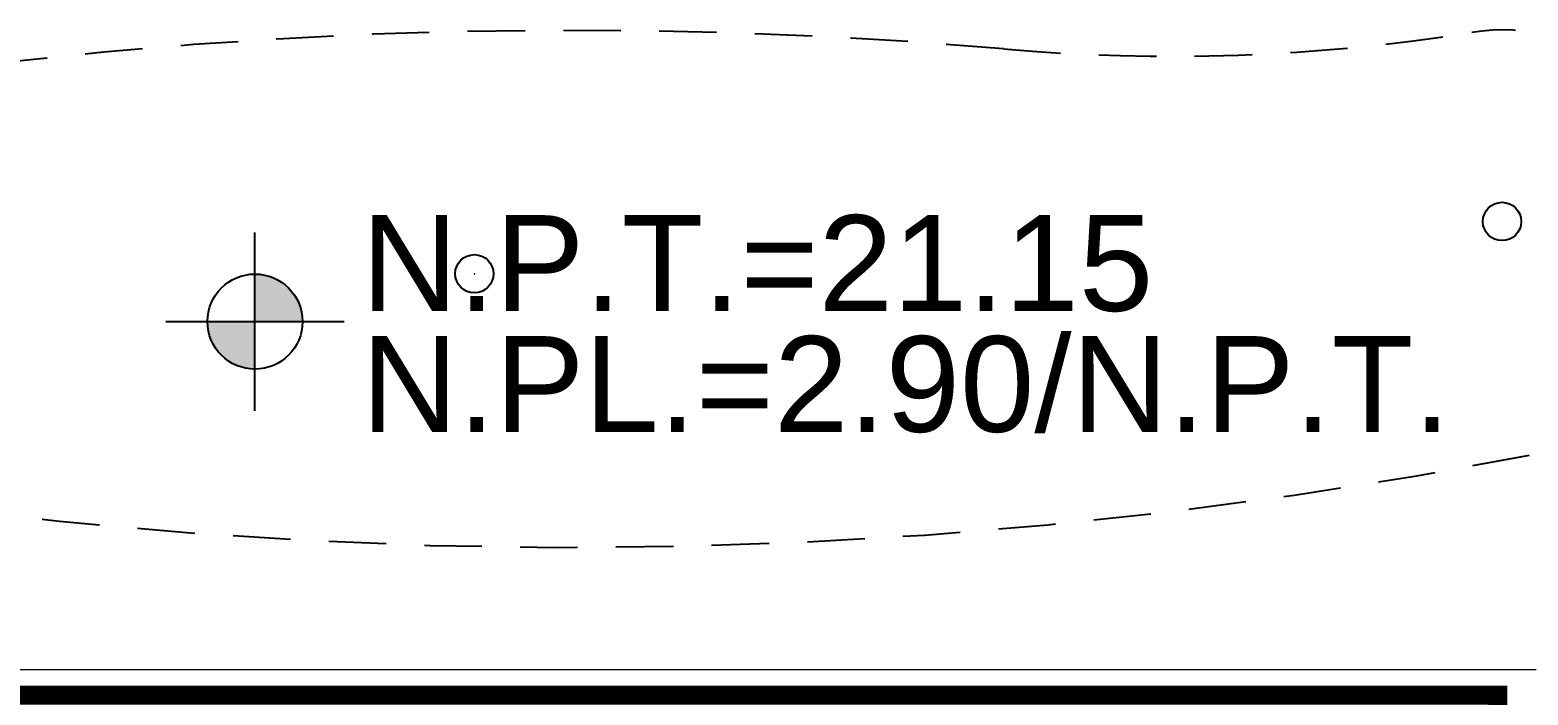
# Model space of a CAD drawing. Header units: metres. Extents: x -22 to 564, y 0 to 143.
# Drawn here: x 209.135 to 213.046, y 41.308 to 43.045 of the extents above; entities that cross this region are included whole.
import ezdxf

# ---------------------------------------------------------------- set-up
doc = ezdxf.new("R2010")
doc.units = ezdxf.units.M
doc.linetypes.add('XREF 2N NEURO-ONCOLOGIA$0$DASHED2', pattern=[0.375, 0.25, -0.125])
doc.linetypes.add('XREF 2N NEURO-ONCOLOGIA$0$HIDDE150', pattern=[0.24, 0.15, -0.09])
for name, color, linetype in [('NIVELES', 9, 'Continuous'), ('XREF 2N NEURO-ONCOLOGIA$0$LAMPARAS 1', 112, 'Continuous'), ('XREF 2N NEURO-ONCOLOGIA$0$LOSA BLINDADA', 20, 'XREF 2N NEURO-ONCOLOGIA$0$DASHED2'), ('XREF 2N NEURO-ONCOLOGIA$0$PLAFONES', 20, 'XREF 2N NEURO-ONCOLOGIA$0$HIDDE150')]:
    doc.layers.add(name, color=color, linetype=linetype)
doc.layers.add('XREF 2N NEURO-ONCOLOGIA$0$MUROS DE TABLAROCA', color=150, linetype='Continuous', lineweight=13)
doc.styles.add('NIVELES', font='arial.ttf', dxfattribs={"height": 0.25})

# ---------------------------------------------------------------- blocks, each defined once
blk = doc.blocks.new('XREF 2N NEURO-ONCOLOGIA')
at = {"layer": 'XREF 2N NEURO-ONCOLOGIA$0$LAMPARAS 1'}
for centre in [(8.9569, 36.7461), (8.9569, 36.7461), (9.0934, 34.0632), (9.0934, 34.0632)]:
    blk.add_circle(centre, 0.05, dxfattribs=at)
at = {"layer": 'XREF 2N NEURO-ONCOLOGIA$0$LOSA BLINDADA', "const_width": 0.05, "elevation": 0}
blk.add_lwpolyline([(0.1688, 39.6876), (7.8566, 39.6876), (7.8566, 34.0742), (0.1688, 34.0742)], close=True, dxfattribs=at)
at = {"layer": 'XREF 2N NEURO-ONCOLOGIA$0$MUROS DE TABLAROCA'}
blk.add_line((7.9239, 39.7076, 0), (7.9239, 33.9741), dxfattribs=at)
blk.add_point((8.9569, 36.7461), dxfattribs=at)
at = {"layer": 'XREF 2N NEURO-ONCOLOGIA$0$PLAFONES'}
for centre, radius, start, end in [((21.3449, 36.4896), 13.1024, 168.46839, 191.10082), ((-3.5099, 36.4896), 13.1024, 355.07656, 11.53161), ((14.4838, 34.9266), 4.9591, 174.927, 189.1), ((9.0934, 34.0632), 0.5, 270, 9.1)]:
    blk.add_arc(centre, radius, start, end, dxfattribs=at)
blk = doc.blocks.new('NPT')
h = blk.add_hatch(color=256)
h.paths.add_polyline_path([(0, 0.1241), (0, 0), (0.1241, 0, 0.414214)])
h.paths.add_polyline_path([(0, 0), (-0.1241, 0, 0.414214), (0, -0.1241)])
for p, q in [((0, -0.2327), (0, 0.2327)), ((-0.2327, 0), (0.2327, 0))]:
    blk.add_line(p, q)
blk.add_circle((0, 0), 0.1241)
at = {"style": 'NIVELES'}
for p in [(0.2779, 0.028), (0.2779, -0.2879)]:
    blk.add_attdef('NIVEL', p, '', height=0.25, dxfattribs=at)

msp = doc.modelspace()

# ---------------------------------------------------------------- block references
at = {"rotation": 90}
msp.add_blockref('XREF 2N NEURO-ONCOLOGIA', (247.0412, 33.4511), dxfattribs=at)

# ---------------------------------------------------------------- next in the draw order: block references
at = {"layer": 'NIVELES'}
ref = msp.add_blockref('NPT', (209.7224, 42.2831), dxfattribs=at)
ref.add_attrib('NIVEL', 'N.P.T.=21.15', (210.0002, 42.311), dxfattribs={"layer": '0', "height": 0.25, "style": 'NIVELES'})
ref.add_attrib('NIVEL', 'N.PL.=2.90/N.P.T.', (210.0002, 41.9952), dxfattribs={"layer": '0', "height": 0.25, "style": 'NIVELES'})

doc.saveas('drawing.dxf')
